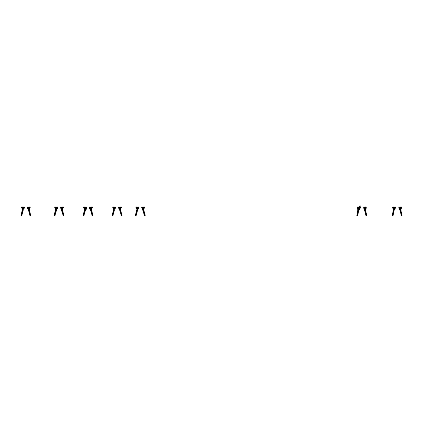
<?xml version="1.0" encoding="UTF-8"?>
<svg xmlns="http://www.w3.org/2000/svg" width="423" height="423" viewBox="0 0 423 423"><rect width="100%" height="100%" fill="white"/><g stroke="black" fill="none" stroke-linecap="round" stroke-linejoin="round"><path stroke-width="0.63" d="M23.836 207.27L22.715 208.883L22.831 208.195M22.831 208.867L22.932 208.206L22.107 207.222M114.025 208.867L114.152 208.148L113.782 208.856M91.611 207.259L90.416 208.851L91.246 210.051L92.732 215.54L91.394 210.041L91.014 210.104L91.119 208.079M91.299 207.212L90.099 208.925L91.141 210.12L91.209 208.751L92.346 207.259M359.407 208.941C361.385 204.267 359.222 210.321 358.149 210.617L358.022 209.041L359.45 207.254M23.001 208.068L23.762 207.201M29.948 207.259L29.007 208.639L29.044 210.12L30.588 215.529L28.991 210.136M29.139 209.359C28.854 206.054 29.192 213.499 28.315 208.645M63.683 215.556L62.34 210.041C61.388 210.072 62.747 207.466 63.096 207.259M85.895 207.212L84.912 208.719L85.663 207.207M84.04 207.207L84.991 208.687L85.747 207.265M84.901 208.862L86.001 207.27M90.353 208.782C92.595 212.378 89.063 208.084 89.66 207.222L90.422 208.809L91.548 207.212M92.103 207.259C91.426 209.951 90.062 208.201 91.791 207.212L91.183 208.56M91.167 208.74L91.373 210.072M114.147 208.137L114.95 207.201M119.603 208.597C121.179 213.446 119.672 205.06 120.264 210.057L121.755 215.54M121.142 207.259L120.227 208.661L119.434 207.207L120.28 208.068M119.646 209.374L118.625 207.254C119.804 211.257 120.941 210.654 120.19 208.111M138.02 207.265L137.2 208.676L137.264 208.179L136.492 207.254L137.412 208.158L137.158 208.862M137.258 208.629L136.301 207.212M357.398 215.619L358.471 210.712C356.097 209.147 363.706 202.067 358.233 209.078L358.323 209.3M359.487 208.92L358.503 207.207L359.27 209.031L360.227 207.249L359.37 208.909M366.085 207.254C366.228 211.251 363.806 208.026 365.525 207.18C364.298 207.714 365.631 211.125 365.842 207.249M365.038 207.18L364.256 209.084L364.996 210.569M365.245 207.238L364.293 209.02M393.876 210.041L392.808 207.286L393.453 209.131L393.876 208.216L393.379 207.201L393.866 208.248L394.818 207.254M393.036 207.249L393.533 209.115L393.136 207.228M395.077 207.275L393.776 208.259L394.781 207.217M394.744 208.973L395.531 207.18L394.442 209.343M400.745 210.48L400.243 208.095L400.914 207.18L400.343 208.132L401.665 215.598L400.47 210.575L401.21 207.249M22.35 207.217L23.736 208.639L24.328 207.254L23.556 208.851M28.161 208.629L29.102 210.02L27.432 207.259L28.103 208.676L29.203 207.254M55.931 208.877L56.661 207.207M56.079 208.142L56.048 208.846M56.888 207.238L56.063 208.338L56.989 207.275M90.115 208.909L89.581 207.249L90.437 208.851M143.344 208.565C144.132 212.267 142.213 208.28 144.306 207.212M143.323 210.099L143.524 208.105M358.286 207.994L358.223 209.332M365.356 209.036L366.249 215.608L365.107 210.575L365.99 207.222M393.654 210.046L394.717 209.105L393.554 207.249M28.997 209.343L29.118 208.576L30.181 207.249M365.001 210.532L365.742 207.228M400.375 210.532L401.11 207.228M120.058 210.062L121.634 215.603L119.889 210.141L120.433 208.634M393.771 210.696L392.793 215.593L393.871 210.109M358.26 210.009L357.16 215.603L357.948 210.612L358.455 210.733M143.096 210.099L143.439 208.682L144.375 207.259M22.562 209.57L21.314 215.603L22.588 210.162L22.948 210.284M23.736 208.597L22.715 209.57L21.547 215.598L22.979 210.257M112.74 215.598L114.131 209.628L113.776 209.602L112.544 215.614L114.173 210.257L113.84 210.131M61.795 210.104L62.239 208.592L63.286 207.222M85.959 209.073L86.403 207.228L85.774 209.232L84.69 207.254M86.038 209.094L86.482 207.244L85.848 209.258L84.764 207.217M137.1 209.549L135.582 215.503L137.015 210.162L137.369 210.284M137.142 209.528L137.475 209.618L135.831 215.624L137.401 210.257L137.047 210.136M85.16 209.914L84.812 209.819L83.31 215.508L84.743 210.162L85.102 210.284M85.171 209.94L83.659 215.63L85.134 210.257L84.796 210.131M54.445 214.974L55.736 210.162L56.095 210.284M54.837 215.069L56.127 210.257L55.778 210.136M55.942 209.507L54.239 215.481L54.752 215.608L56.433 209.671L55.942 209.507L56.418 209.686M365.345 207.275C362.654 209.819 366.937 212.446 366.307 215.55L365.033 210.543M55.873 208.608L55.022 207.212M91.854 207.259L91.019 208.301L91.194 208.751M143.656 208.645L144.608 207.249M29.25 208.645L28.167 207.27L28.79 208.116M62.377 208.645L63.328 207.249M120.217 208.671L119.355 207.265L120.211 208.148M365.107 207.27L364.377 209.121L365.472 210.532M365.604 207.265L365.102 208.259L365.329 209.062L365.107 208.185L364.097 207.217M57.396 207.222L56.677 208.835M57.47 207.249L56.761 208.893M398.736 207.222L399.666 209.084L400.396 207.222M400.454 207.249L399.719 209.084L400.491 210.506L401.475 215.566M400.623 209.057L401.353 207.222M401.453 207.254L400.718 209.089L400.449 208.206L399.465 207.217M138.189 208.634L138.749 207.254L137.977 208.862M57.412 207.228L56.883 208.486L55.741 207.217M57.459 207.249L56.931 208.507L55.704 207.254M85.012 208.904L85.155 208.56L84.203 207.259L85.023 208.238M393.517 210.665L393.395 209.073L393.876 208.216M62.123 210.035L63.566 215.608L61.451 209.078L62.35 207.249M136.978 207.249L137.919 208.856L138.675 207.217M22.964 208.1L22.731 208.846M23.482 208.814L24.248 207.217L22.911 209.681M114.675 208.819L115.516 207.254L114.749 208.851M137.137 208.888L138.263 207.27M55.857 209.015L56.169 208.391L55.757 208.957L54.763 207.222M365.012 208.185L365.588 207.275M400.634 207.709L400.644 209.078M400.459 208.232L400.951 207.254M91.019 208.322L90.3 207.259L91.135 208.111M394.638 209.036L393.781 210.014L393.485 209.02M399.666 209.057L400.644 207.222M400.692 207.249L399.714 209.084L400.835 210.532M358.017 209.084L357.53 207.212L358.138 209.121M23.598 207.265L22.927 208.232M114.792 207.265L114.12 208.232M55.947 210.152L56.862 208.47M55.973 210.236L56.952 208.523M92.034 207.212L91.088 208.671M28.938 208.597L29.88 207.212M63.027 207.212L62.107 208.692M120.132 208.597L121.073 207.212M90.184 208.978L91.368 207.259M23.514 207.207L22.842 208.169L22.065 207.254L22.985 208.158M114.702 207.207L114.02 208.65M137.274 208.158L137.935 207.207M29.034 208.095L29.647 207.222L28.854 208.105M29.076 208.121L29.689 207.249M143.45 208.095L144.074 207.222L143.281 208.111M62.192 208.068L62.837 207.249M358.27 210.702L359.45 209.02M394.537 209.411L394.855 208.962L393.596 207.222M120.222 208.09L120.883 207.249L120.047 208.111M120.338 208.602L121.375 207.249M144.56 207.222L143.63 208.682M56.074 208.164L56.74 207.265M61.552 208.634L62.551 207.222M62.028 207.91L62.593 207.254M91.167 208.618L92.277 207.212M120.597 207.222L119.54 208.602L118.694 207.212L119.735 209.327M119.577 208.634L120.64 207.254M142.768 208.602L143.831 207.222M142.81 208.634L143.873 207.254M28.341 208.602L29.404 207.222M28.378 208.634L29.446 207.254M28.933 210.141L28.045 208.618L29.161 207.222M119.275 208.602L120.354 207.222M119.318 208.634L120.396 207.254M142.509 208.602L143.587 207.222M142.551 208.634L143.624 207.254M29.118 208.576L28.241 207.201L29.034 208.576M55.973 208.661L54.953 207.259M138.184 207.201L137.486 208.164M137.258 209.565L138.109 208.587M358.413 210.014L359.354 209.115L358.292 210.046M115.03 207.27L113.903 208.888L113.078 207.207M114.601 208.83L114.919 208.576L114.686 208.909M120.01 208.074L120.846 207.217M62.8 207.217L62.001 208.084L61.388 207.207L62.361 208.608M143.096 210.157L143.45 210.02L144.994 215.481M144.999 215.534L143.593 210.041M61.8 210.157L62.086 210.046L60.663 207.212L61.562 208.597M28.79 210.109L30.207 215.608L30.572 215.487M28.78 210.136L30.207 215.603L30.562 215.487M28.066 208.576L27.506 207.217M137.396 208.09L136.539 207.207L137.332 208.169M365.091 208.264L364.066 207.254M22.789 208.676L21.8 207.265M90.945 208.232L90.406 207.201L91.209 208.042M393.776 208.174L395.013 207.196M62.308 210.078L62.16 208.095M365.128 210.548L365.398 210.48M91.109 208.55L91.141 210.12M358.434 208.269L358.011 207.212M143.154 210.072L143.418 210.014M143.471 210.125L143.244 210.162M357.964 210.591L358.307 210.617M356.986 215.487L357.483 215.582M143.286 210.125L141.858 207.254L143.048 209.369M143.413 208.692L142.583 207.265L143.651 208.576M359.365 208.978L358.175 207.185L359.259 209.099M143.233 210.141L144.634 215.603L143.059 210.141M62.144 210.141L60.579 207.259M22.62 210.136L22.964 210.231M114.125 210.284L113.813 210.205L112.349 215.508L112.719 215.571M85.129 209.961L84.801 209.877M358.292 209.988L358.63 210.062M357.065 215.492L357.409 215.566L358.508 210.109M393.411 210.601L393.75 210.67M393.728 210.723L393.411 210.659L392.581 215.603L393.623 210.009L393.993 210.062M113.787 209.549L114.12 209.623M137.454 209.665L137.137 209.586M401.813 215.497L400.401 210.543M63.714 215.487L63.376 215.571L61.763 210.141M393.316 207.296L393.765 208.243M85.108 208.491L84.272 207.212L85.06 208.206M54.324 215.54L54.62 215.63L54.26 215.519M394.823 208.893L393.797 207.249M56.085 208.417L55.202 207.259L56.01 208.153M364.266 209.11L363.325 207.249M143.503 208.068L142.662 207.201L143.45 208.608M113.253 207.265L114.178 208.158L113.258 207.254M22.112 207.207L23.043 208.095M55.492 207.217L56.92 208.602M55.461 207.254L56.888 208.639M62.176 208.121L61.314 207.275L61.943 208.095M136.772 207.217L138.131 208.639M113.544 207.217L114.892 208.602M113.507 207.254L114.855 208.634M22.313 207.254L23.662 208.634M56.048 208.116L55.249 207.217L56.148 208.343M399.629 209.11L400.359 210.569M120.412 208.565L120.291 208.1M84.515 207.212L86.028 209.057M84.452 207.265L85.964 209.11M112.989 207.265L113.93 208.645M21.885 207.207L22.821 208.592M136.232 207.259L137.163 208.639M83.95 207.265L84.891 208.698M112.767 207.249L113.93 208.856M21.615 207.222L22.683 208.846L21.573 207.249M136.042 207.222L137.063 208.877M136.534 208.063L136.798 208.47M27.881 207.952L28.103 208.296M113.792 207.222L114.691 208.851M22.551 207.249L23.54 208.819M137.02 207.222L137.967 208.83M83.786 207.217L84.849 209.195M83.717 207.259L84.78 209.237M357.99 207.222L358.429 208.227M357.921 207.259L358.165 207.751M143.302 210.062L141.932 207.217L143.143 209.332M60.568 207.259L61.446 209.073M61.573 208.597L62.186 210.062M365.25 209.094L365.245 210.538M90.897 210.141L92.362 215.608L90.998 210.131M357.773 207.228L358.26 209.062M357.673 207.249L358.159 209.084M120.359 210.041L121.792 215.508M28.785 208.095L28.923 208.624M62.033 208.058L62.07 210.088M61.932 208.074L62.07 208.624M393.512 209.068L393.633 210.659M144.655 215.571L144.93 215.571L144.661 215.577M92.383 215.566L92.737 215.529L92.388 215.571M21.198 215.481L21.504 215.556L21.213 215.476M112.391 215.481L112.698 215.556L112.423 215.476M135.624 215.481L135.952 215.571L135.64 215.476M83.352 215.481L83.659 215.624L83.368 215.476M392.444 215.492L392.761 215.561L392.454 215.487"/></g></svg>
